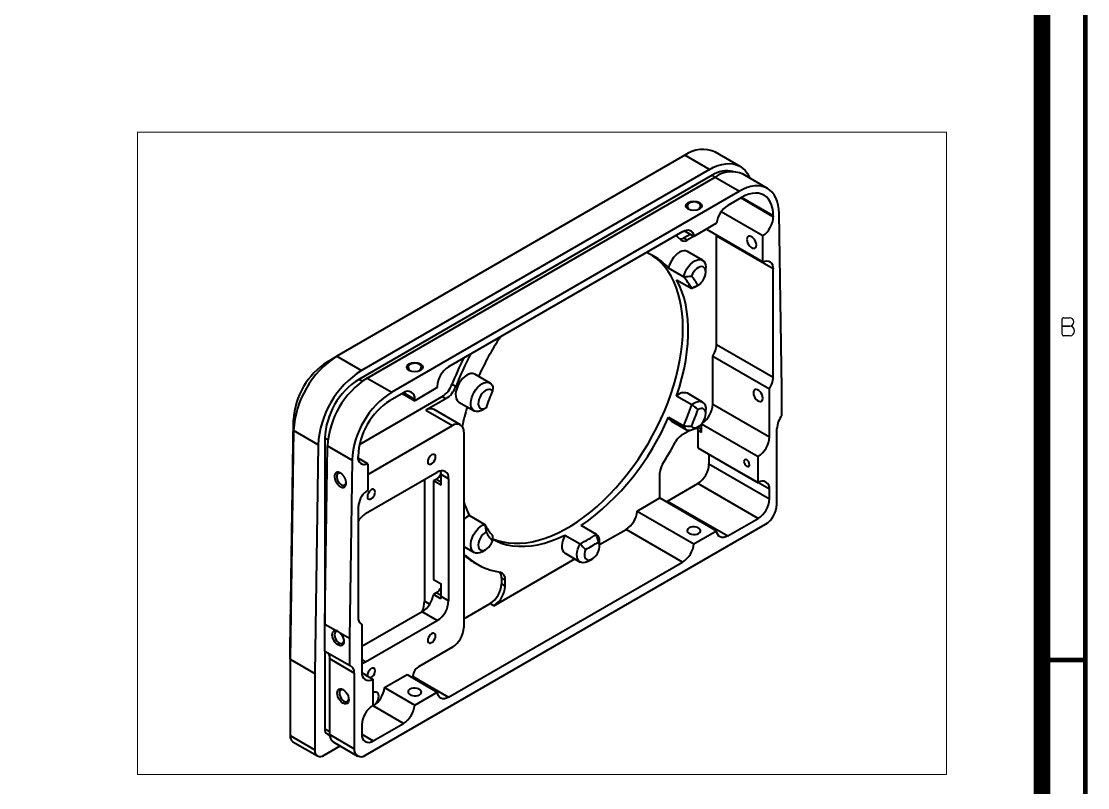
# Model space of a CAD drawing. Header units: millimetres. Extents: x 850 to 1425, y -556 to -156.
# Drawn here: x 1265.1 to 1425, y -475 to -360.2 of the extents above; entities that cross this region are included whole.
import ezdxf

# ---------------------------------------------------------------- set-up
doc = ezdxf.new("R2010")
doc.units = ezdxf.units.MM
doc.layers.get('0').update_dxf_attribs({"color": 6})
doc.layers.add('DIM', color=2, linetype='Continuous', lineweight=9)
doc.layers.add('OUTLINE', color=3, linetype='Continuous', lineweight=40)

# ---------------------------------------------------------------- blocks, each defined once
blk = doc.blocks.new('A-2_규격도면_동인광학')
for p, q in [((570.51, 148.14), (570.51, 150.42)), ((570.74, 150.63), (571.64, 150.63)), ((570.51, 149.35), (571.64, 149.35)), ((571.64, 149.35), (570.51, 149.35)), ((571.64, 149.35), (571.66, 149.35)), ((571.71, 147.9), (570.75, 147.9))]:
    blk.add_line(p, q)
for points, const_width in [([(0, 0), (0, 398.86), (574, 398.86), (574, 0)], 0.7), ([(21.5, 6.5), (21.5, 392.36), (567.5, 392.36), (567.5, 6.5)], 2.5)]:
    blk.add_lwpolyline(points, close=True, dxfattribs=dict(const_width=const_width))
at = {"const_width": 0.7}
blk.add_lwpolyline([(574, 99.36), (566.83, 99.36)], dxfattribs=at)
for centre, radius, start, end in [((570.72, 150.42), 0.211, 84.2384, 180), ((571.64, 149.99), 0.638, 270, 90), ((571.66, 148.63), 0.727, 273.6048, 90), ((570.75, 148.15), 0.249, 181.3239, 270)]:
    blk.add_arc(centre, radius, start, end)

msp = doc.modelspace()

# ---------------------------------------------------------------- linework, layer by layer
at = {"layer": 'DIM', "ltscale": 0.5}
msp.add_lwpolyline([(1282.531, -376.765), (1403.795, -376.765), (1403.795, -473.022), (1282.531, -473.022)], close=True, dxfattribs=at)
at = {"layer": 'OUTLINE'}
for p, q in [((1364.573, -380.242), (1312.424, -410.347)), ((1368.25, -382.364), (1364.573, -380.242)), ((1372.85, -381.909), (1369.173, -379.786)), ((1368.649, -383.244), (1315.701, -413.811)), ((1368.25, -382.364), (1316.101, -412.47)), ((1316.949, -413.613), (1369.099, -383.508)), ((1369.102, -383.506), (1368.649, -383.244)), ((1369.099, -383.508), (1372.776, -385.63)), ((1376.975, -385.214), (1373.298, -383.092)), ((1372.776, -385.63), (1320.626, -415.736)), ((1373.088, -386.56), (1371.01, -387.76)), ((1377.84, -389.448), (1372.963, -386.633)), ((1377.84, -389.304), (1373.087, -386.561)), ((1376.286, -392.328), (1370.014, -388.708)), ((1377.84, -389.304), (1377.84, -389.448)), ((1379.115, -415.181), (1378.714, -388.941)), ((1364.252, -391.661), (1329.165, -411.917)), ((1365.934, -392.389), (1364.478, -391.548)), ((1369.328, -390.429), (1365.934, -392.389)), ((1367.801, -391.313), (1367.801, -391.311)), ((1367.801, -391.313), (1376.286, -396.211)), ((1364.378, -392.635), (1365.37, -392.063)), ((1364.944, -392.962), (1364.378, -392.635)), ((1366.67, -391.966), (1364.944, -392.962)), ((1366.67, -391.966), (1366.668, -391.965)), ((1366.725, -391.932), (1366.67, -391.966)), ((1369.328, -392.381), (1369.32, -392.189)), ((1369.328, -408.567), (1369.328, -392.381)), ((1377.814, -397.279), (1369.328, -392.381)), ((1376.286, -396.211), (1376.286, -392.328)), ((1367.217, -395.979), (1364.954, -394.673)), ((1364.387, -398.452), (1362.124, -397.146)), ((1367.714, -397.731), (1367.714, -397.078)), ((1377.814, -413.466), (1377.814, -397.279)), ((1363.349, -398.889), (1365.611, -400.195)), ((1366.017, -400.017), (1366.582, -399.691)), ((1369.328, -408.567), (1377.814, -413.466)), ((1311.009, -411.164), (1312.424, -410.347)), ((1312.424, -410.347), (1316.101, -412.47)), ((1368.763, -417.54), (1368.763, -410.354)), ((1368.763, -410.354), (1377.248, -415.253)), ((1316.201, -414.099), (1315.701, -413.811)), ((1316.949, -413.613), (1320.626, -415.736)), ((1335.373, -414.362), (1333.11, -413.056)), ((1327.468, -415.052), (1324.073, -417.012)), ((1327.468, -414.856), (1327.468, -415.052)), ((1330.226, -414.903), (1329.66, -414.577)), ((1377.248, -422.438), (1377.248, -415.253)), ((1379.115, -419.205), (1379.115, -415.181)), ((1315.8, -423.553), (1328.193, -416.399)), ((1322.376, -415.836), (1320.396, -416.979)), ((1322.206, -415.934), (1324.073, -417.012)), ((1324.073, -416.816), (1322.376, -415.836)), ((1324.073, -417.012), (1324.073, -416.816)), ((1328.759, -416.725), (1325.77, -418.45)), ((1328.759, -416.725), (1328.193, -416.399)), ((1330.711, -417.213), (1332.973, -418.519)), ((1365.611, -417.619), (1363.349, -416.313)), ((1367.217, -417.209), (1364.954, -415.903)), ((1325.77, -418.45), (1329.73, -420.736)), ((1330.93, -420.618), (1326.97, -418.332)), ((1334.174, -418.4), (1334.739, -418.074)), ((1367.714, -418.961), (1367.714, -418.308)), ((1368.763, -417.54), (1377.248, -422.438)), ((1305.406, -454.129), (1305.919, -419.879)), ((1305.919, -419.879), (1305.919, -421.483)), ((1362.124, -419.469), (1364.387, -420.775)), ((1362.554, -420.06), (1364.817, -421.367)), ((1305.919, -421.483), (1305.406, -455.748)), ((1309.596, -423.606), (1305.919, -421.483)), ((1317.059, -428.051), (1329.73, -420.736)), ((1331.427, -421.716), (1331.427, -450.981)), ((1365.339, -421.476), (1364.021, -422.237)), ((1366.017, -421.248), (1366.582, -420.921)), ((1366.5, -421.459), (1366.5, -424.072)), ((1367.065, -421.786), (1366.5, -421.459)), ((1367.065, -421.786), (1367.065, -420.517)), ((1367.087, -420.492), (1375.551, -425.378)), ((1378.379, -432.564), (1378.379, -421.244)), ((1309.596, -423.606), (1309.083, -457.871)), ((1310.61, -422.629), (1310.61, -450.483)), ((1311.069, -422.894), (1310.61, -422.629)), ((1310.61, -450.483), (1311.01, -423.781)), ((1311.01, -423.781), (1314.687, -425.903)), ((1366.5, -424.072), (1375.551, -429.297)), ((1368.197, -425.052), (1368.197, -426.489)), ((1377.248, -430.277), (1368.197, -425.052)), ((1314.687, -425.903), (1314.287, -452.605)), ((1315.588, -425.307), (1315.588, -425.382)), ((1317.059, -426.475), (1315.603, -425.635)), ((1317.059, -426.475), (1317.059, -430.402)), ((1368.197, -426.489), (1377.248, -431.714)), ((1375.551, -429.297), (1375.551, -425.378)), ((1316.719, -433.93), (1327.468, -427.726)), ((1329.165, -428.706), (1328.033, -428.053)), ((1328.033, -429.686), (1328.033, -428.053)), ((1360.843, -431.584), (1360.843, -427.741)), ((1325.544, -428.836), (1325.544, -447.062)), ((1327.298, -428.804), (1326.902, -429.033)), ((1328.033, -429.686), (1326.902, -429.033)), ((1326.902, -429.033), (1326.902, -443.796)), ((1328.033, -429.229), (1327.298, -428.804)), ((1329.165, -428.706), (1329.165, -446.996)), ((1361.966, -432.046), (1366.5, -429.429)), ((1375.551, -434.654), (1366.5, -429.429)), ((1357.449, -433.543), (1360.843, -431.584)), ((1360.843, -431.584), (1369.328, -436.482)), ((1377.248, -431.714), (1377.248, -430.277)), ((1315.588, -433.193), (1315.588, -449.388)), ((1361.796, -432.134), (1361.966, -432.046)), ((1361.966, -432.046), (1371.017, -437.271)), ((1332.316, -434.228), (1334.578, -435.534)), ((1357.449, -433.543), (1365.934, -438.442)), ((1371.017, -437.271), (1375.551, -434.654)), ((1316.719, -470.119), (1376.682, -435.503)), ((1351.32, -437.031), (1349.057, -435.725)), ((1351.792, -438.572), (1355.76, -436.282)), ((1364.246, -441.18), (1355.76, -436.282)), ((1346.608, -437.138), (1348.87, -438.445)), ((1365.934, -438.442), (1369.328, -436.482)), ((1331.427, -438.857), (1332.973, -439.749)), ((1334.174, -439.63), (1334.739, -439.304)), ((1351.792, -438.768), (1351.792, -438.115)), ((1329.156, -461.437), (1364.246, -441.18)), ((1331.78, -440.296), (1331.487, -440.127)), ((1332.868, -441.174), (1333.433, -441.5)), ((1335.953, -447.716), (1348.091, -440.709)), ((1346.632, -439.867), (1348.895, -441.173)), ((1350.095, -441.054), (1350.661, -440.727)), ((1326.902, -443.796), (1328.033, -444.449)), ((1337.084, -443.577), (1337.084, -444.45)), ((1337.65, -443.904), (1337.084, -443.577)), ((1337.65, -444.777), (1337.65, -443.904)), ((1327.298, -445.788), (1326.878, -446.03)), ((1328.033, -446.213), (1327.298, -445.788)), ((1328.033, -446.343), (1328.033, -444.449)), ((1337.65, -444.777), (1337.084, -444.45)), ((1326.317, -447.508), (1325.544, -447.062)), ((1328.009, -446.683), (1326.878, -446.03)), ((1329.165, -446.996), (1328.033, -446.343)), ((1331.427, -449.676), (1335.387, -447.39)), ((1335.953, -447.716), (1335.387, -447.39)), ((1325.205, -448.629), (1316.154, -453.854)), ((1327.468, -449.936), (1325.205, -448.629)), ((1310.61, -450.483), (1312.296, -451.456)), ((1310.61, -454.507), (1310.61, -450.483)), ((1316.02, -450.445), (1316.154, -450.522)), ((1316.154, -450.522), (1316.154, -457.707)), ((1316.719, -456.14), (1327.468, -449.936)), ((1312.884, -451.796), (1314.287, -452.605)), ((1314.287, -452.605), (1314.287, -456.629)), ((1329.73, -453.921), (1324.639, -456.86)), ((1305.406, -455.748), (1305.406, -454.129)), ((1310.61, -454.507), (1310.61, -466.2)), ((1310.61, -454.507), (1314.287, -456.629)), ((1305.406, -455.748), (1309.083, -457.871)), ((1305.406, -455.748), (1305.406, -467.18)), ((1315.022, -457.819), (1311.345, -455.697)), ((1311.345, -467.016), (1311.345, -455.697)), ((1316.719, -456.14), (1316.154, -455.814)), ((1309.083, -457.871), (1309.083, -469.302)), ((1315.022, -457.819), (1315.022, -469.139)), ((1316.154, -457.708), (1316.719, -458.034)), ((1316.663, -458.066), (1317.794, -458.719)), ((1316.719, -458.034), (1316.719, -458.098)), ((1316.988, -458.141), (1316.998, -458.259)), ((1317.794, -458.719), (1317.794, -462.64)), ((1319.548, -459.995), (1322.942, -458.035)), ((1322.942, -458.035), (1327.468, -460.648)), ((1324.639, -458.819), (1323.791, -458.329)), ((1319.548, -459.995), (1324.073, -462.607)), ((1324.448, -458.905), (1324.639, -458.819)), ((1324.461, -458.912), (1324.631, -458.824)), ((1324.631, -458.824), (1324.639, -458.819)), ((1324.631, -458.824), (1329.156, -461.437)), ((1317.851, -460.778), (1317.794, -460.811)), ((1324.073, -462.607), (1327.468, -460.648)), ((1317.851, -462.738), (1317.741, -462.674)), ((1317.851, -462.738), (1317.859, -462.733)), ((1322.385, -465.346), (1317.859, -462.733)), ((1311.345, -466.624), (1310.61, -466.2)), ((1316.154, -465.546), (1316.154, -466.983)), ((1317.851, -467.963), (1322.385, -465.346)), ((1305.406, -467.18), (1309.083, -469.302)), ((1305.82, -468.095), (1309.497, -470.218)), ((1310.942, -466.932), (1311.351, -467.168)), ((1311.345, -467.016), (1315.022, -469.139)), ((1311.843, -468.115), (1315.52, -470.237)), ((1316.154, -466.983), (1317.851, -467.963)), ((1310.497, -470.119), (1312.906, -468.728))]:
    msp.add_line(p, q, dxfattribs=at)
at = {"layer": 'OUTLINE', "flags": 128}
for points in [[(1368.25, -382.364), (1368.881, -382.036), (1369.505, -381.781), (1370.118, -381.602), (1370.713, -381.502), (1371.285, -381.48), (1371.829, -381.537), (1372.339, -381.673), (1372.81, -381.886), (1373.238, -382.175), (1373.619, -382.536), (1373.95, -382.966), (1374.227, -383.461), (1374.326, -383.685)], [(1378.714, -388.941), (1378.676, -388.299), (1378.583, -387.696), (1378.435, -387.138), (1378.233, -386.631), (1377.98, -386.179), (1377.678, -385.786), (1377.33, -385.457), (1376.939, -385.194), (1376.509, -384.999), (1376.043, -384.875), (1375.547, -384.823), (1375.025, -384.843), (1374.481, -384.934), (1373.922, -385.097), (1373.351, -385.33), (1372.776, -385.63)], [(1377.84, -389.304), (1377.81, -388.707), (1377.721, -388.152), (1377.573, -387.646), (1377.369, -387.195), (1377.112, -386.805), (1376.803, -386.482), (1376.448, -386.228), (1376.051, -386.047), (1375.616, -385.942), (1375.15, -385.913), (1374.658, -385.962), (1374.146, -386.087), (1373.62, -386.288), (1373.088, -386.56)], [(1365.086, -387.326), (1365.475, -387.176), (1365.934, -387.124), (1366.393, -387.176), (1366.783, -387.326), (1367.043, -387.551), (1367.134, -387.816), (1367.043, -388.081), (1366.783, -388.306), (1366.393, -388.456), (1365.934, -388.509), (1365.475, -388.456), (1365.086, -388.306), (1364.825, -388.081), (1364.734, -387.816), (1364.825, -387.551), (1365.086, -387.326)], [(1365.227, -387.408), (1365.056, -387.54), (1364.957, -387.694), (1364.937, -387.857), (1364.997, -388.018), (1365.134, -388.162), (1365.151, -388.175)], [(1366.717, -388.175), (1366.812, -388.093), (1366.911, -387.939), (1366.932, -387.775), (1366.871, -387.615), (1366.735, -387.47), (1366.533, -387.354), (1366.284, -387.275), (1366.005, -387.24), (1365.722, -387.252), (1365.455, -387.31), (1365.227, -387.408)], [(1364.252, -391.661), (1364.555, -391.518), (1364.849, -391.442), (1365.123, -391.436), (1365.369, -391.501), (1365.58, -391.634), (1365.747, -391.83), (1365.867, -392.085), (1365.934, -392.389)], [(1363.209, -392.263), (1363.411, -392.42), (1364.043, -392.966)], [(1373.882, -392.863), (1373.911, -393.11), (1373.994, -393.37), (1374.126, -393.621), (1374.295, -393.845), (1374.488, -394.022), (1374.69, -394.138), (1374.883, -394.184), (1375.052, -394.156), (1375.184, -394.056), (1375.268, -393.893), (1375.296, -393.68), (1375.268, -393.433), (1375.184, -393.174), (1375.052, -392.922), (1374.883, -392.698), (1374.69, -392.521), (1374.488, -392.405), (1374.295, -392.359), (1374.126, -392.387), (1373.994, -392.487), (1373.911, -392.65), (1373.882, -392.863)], [(1364.954, -394.673), (1364.932, -394.661), (1364.684, -394.576), (1364.404, -394.566), (1364.102, -394.633), (1363.787, -394.773), (1363.471, -394.982), (1363.165, -395.253), (1362.88, -395.576), (1362.625, -395.94), (1362.409, -396.332), (1362.24, -396.739), (1362.124, -397.146)], [(1364.294, -406.141), (1364.265, -405.02), (1364.181, -403.935), (1364.041, -402.889), (1363.845, -401.887), (1363.595, -400.931), (1363.29, -400.025), (1362.933, -399.171), (1362.523, -398.372), (1362.064, -397.631), (1361.555, -396.95), (1360.999, -396.332), (1360.397, -395.778), (1359.752, -395.291), (1359.629, -395.209)], [(1364.387, -398.452), (1364.503, -398.045), (1364.672, -397.639), (1364.888, -397.246), (1365.143, -396.882), (1365.428, -396.56), (1365.734, -396.289), (1366.05, -396.079), (1366.364, -395.939), (1366.667, -395.872), (1366.947, -395.882), (1367.194, -395.967), (1367.401, -396.125), (1367.559, -396.35), (1367.664, -396.635), (1367.711, -396.969), (1367.714, -397.078)], [(1376.286, -396.211), (1376.592, -396.103), (1376.882, -396.068), (1377.146, -396.107), (1377.375, -396.218), (1377.562, -396.398), (1377.7, -396.64), (1377.785, -396.937), (1377.814, -397.279)], [(1366.552, -399.708), (1366.803, -399.538), (1367.043, -399.311), (1367.261, -399.038), (1367.444, -398.733), (1367.585, -398.41), (1367.676, -398.086), (1367.713, -397.777), (1367.694, -397.498), (1367.619, -397.263), (1367.493, -397.084), (1367.322, -396.969), (1367.114, -396.924), (1366.879, -396.952), (1366.63, -397.052), (1366.379, -397.217), (1366.137, -397.44), (1365.918, -397.71), (1365.732, -398.014), (1365.588, -398.336)], [(1363.349, -416.313), (1363.775, -414.97), (1364.144, -413.633), (1364.453, -412.307), (1364.702, -410.996), (1364.89, -409.705), (1365.015, -408.44), (1365.078, -407.203), (1365.078, -406.001), (1365.015, -404.838), (1364.89, -403.717), (1364.702, -402.643), (1364.453, -401.619), (1364.144, -400.65), (1363.775, -399.739), (1363.349, -398.889)], [(1366.017, -400.017), (1365.925, -400.068), (1365.611, -400.195)], [(1335.759, -437.688), (1336.504, -437.961), (1337.302, -438.169), (1338.131, -438.306), (1338.989, -438.37), (1339.873, -438.362), (1340.781, -438.281), (1341.709, -438.127), (1342.654, -437.902), (1343.614, -437.606), (1344.585, -437.239), (1345.564, -436.804), (1346.548, -436.301), (1347.533, -435.732), (1348.517, -435.099), (1349.496, -434.404), (1350.467, -433.65), (1351.426, -432.838), (1352.372, -431.972), (1353.3, -431.053), (1354.208, -430.086), (1355.092, -429.074), (1355.95, -428.019), (1356.779, -426.925), (1357.576, -425.796), (1358.339, -424.636), (1359.065, -423.447), (1359.752, -422.235), (1360.397, -421.002), (1360.999, -419.754), (1361.555, -418.493), (1362.064, -417.225), (1362.523, -415.953), (1362.933, -414.682), (1363.29, -413.415), (1363.595, -412.157), (1363.845, -410.912), (1364.041, -409.684), (1364.181, -408.477), (1364.265, -407.294), (1364.294, -406.141)], [(1323.225, -411.492), (1323.614, -411.342), (1324.073, -411.289), (1324.533, -411.342), (1324.922, -411.492), (1325.182, -411.717), (1325.273, -411.982), (1325.182, -412.247), (1324.922, -412.472), (1324.533, -412.622), (1324.073, -412.675), (1323.614, -412.622), (1323.225, -412.472), (1322.965, -412.247), (1322.873, -411.982), (1322.965, -411.717), (1323.225, -411.492)], [(1323.366, -411.574), (1323.196, -411.705), (1323.096, -411.859), (1323.076, -412.023), (1323.136, -412.184), (1323.273, -412.328), (1323.29, -412.341)], [(1324.856, -412.341), (1324.951, -412.259), (1325.051, -412.105), (1325.071, -411.941), (1325.01, -411.78), (1324.874, -411.636), (1324.673, -411.52), (1324.423, -411.441), (1324.145, -411.406), (1323.861, -411.418), (1323.594, -411.475), (1323.366, -411.574)], [(1333.11, -413.056), (1333.039, -413.02), (1332.784, -412.95), (1332.499, -412.957), (1332.193, -413.039), (1331.877, -413.194), (1331.563, -413.417), (1331.26, -413.7), (1330.98, -414.032), (1330.733, -414.403), (1330.526, -414.8), (1330.368, -415.208), (1330.263, -415.613), (1330.216, -416.002), (1330.228, -416.361), (1330.298, -416.676), (1330.424, -416.939), (1330.603, -417.138), (1330.711, -417.213)], [(1334.174, -418.4), (1333.949, -418.513), (1333.64, -418.609), (1333.35, -418.63), (1333.089, -418.574), (1332.865, -418.444), (1332.687, -418.245), (1332.561, -417.983), (1332.491, -417.667), (1332.479, -417.308), (1332.526, -416.919), (1332.631, -416.514), (1332.789, -416.106), (1332.996, -415.71), (1333.243, -415.339), (1333.523, -415.006), (1333.825, -414.723), (1334.14, -414.501), (1334.456, -414.345), (1334.762, -414.263), (1335.047, -414.256), (1335.302, -414.326), (1335.518, -414.469), (1335.687, -414.681), (1335.803, -414.954), (1335.803, -414.954)], [(1335.734, -415.57), (1335.589, -415.415), (1335.403, -415.326), (1335.184, -415.309), (1334.942, -415.365), (1334.691, -415.49), (1334.442, -415.678), (1334.208, -415.921), (1334, -416.205), (1333.828, -416.518), (1333.702, -416.843), (1333.628, -417.164), (1333.608, -417.465), (1333.645, -417.732), (1333.736, -417.951), (1333.877, -418.111), (1334.061, -418.204), (1334.278, -418.227), (1334.518, -418.176), (1334.769, -418.056)], [(1374.844, -415.825), (1374.872, -416.071), (1374.956, -416.331), (1375.088, -416.583), (1375.257, -416.806), (1375.45, -416.983), (1375.651, -417.099), (1375.845, -417.145), (1376.014, -417.117), (1376.146, -417.018), (1376.229, -416.855), (1376.258, -416.641), (1376.229, -416.394), (1376.146, -416.135), (1376.014, -415.883), (1375.845, -415.66), (1375.651, -415.483), (1375.45, -415.366), (1375.257, -415.32), (1375.088, -415.348), (1374.956, -415.448), (1374.872, -415.611), (1374.844, -415.825)], [(1365.611, -417.619), (1365.925, -417.384), (1366.241, -417.216), (1366.55, -417.12), (1366.84, -417.099), (1367.101, -417.155), (1367.325, -417.284), (1367.503, -417.484), (1367.629, -417.746), (1367.699, -418.062), (1367.714, -418.308)], [(1365.588, -420.811), (1365.732, -420.967), (1365.918, -421.056), (1366.137, -421.073), (1366.379, -421.017), (1366.63, -420.892), (1366.879, -420.704), (1367.114, -420.461), (1367.322, -420.177), (1367.493, -419.864), (1367.619, -419.539), (1367.694, -419.218), (1367.713, -418.917), (1367.676, -418.65), (1367.585, -418.431), (1367.444, -418.271), (1367.261, -418.177), (1367.043, -418.155), (1366.803, -418.206), (1366.552, -418.326)], [(1366.017, -421.248), (1365.734, -421.383), (1365.428, -421.466), (1365.143, -421.472), (1364.888, -421.403), (1364.672, -421.26), (1364.503, -421.048), (1364.387, -420.775)], [(1366.417, -421.016), (1366.478, -421.217), (1366.5, -421.459)], [(1327.199, -425.464), (1327.17, -425.273), (1327.088, -425.134), (1326.96, -425.06), (1326.798, -425.058), (1326.619, -425.129), (1326.44, -425.265), (1326.278, -425.454), (1326.15, -425.676), (1326.068, -425.91), (1326.039, -426.133), (1326.068, -426.324), (1326.15, -426.463), (1326.278, -426.537), (1326.44, -426.539), (1326.619, -426.468), (1326.798, -426.332), (1326.96, -426.144), (1327.088, -425.921), (1327.17, -425.687), (1327.199, -425.464)], [(1317.059, -426.475), (1316.762, -426.569), (1316.482, -426.592), (1316.228, -426.545), (1316.008, -426.43), (1315.829, -426.249), (1315.696, -426.008), (1315.615, -425.716), (1315.588, -425.382)], [(1373.441, -426.119), (1373.472, -426.32), (1373.562, -426.526), (1373.696, -426.707), (1373.854, -426.835), (1374.012, -426.89), (1374.146, -426.864), (1374.235, -426.761), (1374.267, -426.596), (1374.235, -426.396), (1374.146, -426.189), (1374.012, -426.008), (1373.854, -425.881), (1373.696, -425.826), (1373.562, -425.852), (1373.472, -425.955), (1373.441, -426.119)], [(1318.148, -430.689), (1318.119, -430.498), (1318.037, -430.359), (1317.909, -430.285), (1317.747, -430.283), (1317.568, -430.354), (1317.389, -430.49), (1317.227, -430.679), (1317.099, -430.901), (1317.017, -431.135), (1316.988, -431.358), (1317.017, -431.549), (1317.099, -431.688), (1317.227, -431.762), (1317.389, -431.764), (1317.568, -431.693), (1317.747, -431.557), (1317.909, -431.369), (1318.037, -431.146), (1318.119, -430.912), (1318.148, -430.689)], [(1334.174, -439.63), (1334.14, -439.649), (1333.825, -439.79), (1333.523, -439.856), (1333.243, -439.847), (1332.996, -439.762), (1332.789, -439.604), (1332.631, -439.378), (1332.526, -439.094), (1332.479, -438.76), (1332.491, -438.387), (1332.561, -437.99), (1332.687, -437.582), (1332.865, -437.177), (1333.089, -436.789), (1333.35, -436.432), (1333.64, -436.118), (1333.949, -435.858), (1334.265, -435.661), (1334.578, -435.534), (1334.578, -435.534)], [(1366.641, -436.89), (1366.812, -436.759), (1366.911, -436.605), (1366.932, -436.441), (1366.871, -436.28), (1366.735, -436.136), (1366.533, -436.02), (1366.284, -435.941), (1366.005, -435.906), (1365.722, -435.918), (1365.455, -435.975), (1365.227, -436.074), (1365.056, -436.205), (1364.957, -436.359), (1364.937, -436.523), (1364.997, -436.684), (1365.134, -436.828), (1365.335, -436.944), (1365.585, -437.023), (1365.863, -437.058), (1366.147, -437.046), (1366.413, -436.989), (1366.641, -436.89)], [(1334.769, -436.674), (1334.518, -436.843), (1334.278, -437.07), (1334.061, -437.343), (1333.877, -437.649), (1333.736, -437.972), (1333.645, -438.296), (1333.608, -438.605), (1333.628, -438.884), (1333.702, -439.119), (1333.828, -439.298), (1334, -439.413), (1334.208, -439.457), (1334.442, -439.429), (1334.691, -439.33), (1334.942, -439.165), (1335.184, -438.942), (1335.403, -438.671), (1335.589, -438.368), (1335.734, -438.046)], [(1335.747, -437.754), (1336.265, -438.018), (1337.058, -438.339), (1337.89, -438.581), (1338.759, -438.742), (1339.66, -438.823), (1340.591, -438.822), (1341.549, -438.741), (1342.529, -438.579), (1343.529, -438.336), (1344.545, -438.015), (1345.572, -437.615), (1346.608, -437.138)], [(1346.608, -437.138), (1346.411, -437.538), (1346.263, -437.947), (1346.17, -438.35), (1346.135, -438.734), (1346.159, -439.084), (1346.242, -439.39), (1346.379, -439.64), (1346.568, -439.825), (1346.632, -439.867)], [(1371.017, -437.271), (1370.707, -437.417), (1370.407, -437.492), (1370.128, -437.494), (1369.878, -437.422), (1369.667, -437.279), (1369.502, -437.07), (1369.388, -436.801), (1369.328, -436.482)], [(1350.095, -441.054), (1349.937, -441.137), (1349.626, -441.249), (1349.331, -441.285), (1349.063, -441.246), (1348.83, -441.131), (1348.642, -440.946), (1348.504, -440.696), (1348.422, -440.391), (1348.398, -440.04), (1348.433, -439.656), (1348.526, -439.253), (1348.673, -438.845), (1348.87, -438.445)], [(1349.696, -439.294), (1349.589, -439.62), (1349.535, -439.935), (1349.537, -440.225), (1349.595, -440.475), (1349.706, -440.673), (1349.864, -440.808), (1350.061, -440.875), (1350.289, -440.87), (1350.535, -440.792), (1350.787, -440.647), (1351.033, -440.44), (1351.26, -440.183), (1351.458, -439.888), (1351.616, -439.57), (1351.726, -439.245), (1351.784, -438.928), (1351.786, -438.636), (1351.732, -438.383), (1351.625, -438.181)], [(1312.884, -451.796), (1313.083, -452.026), (1313.25, -452.293), (1313.374, -452.578), (1313.447, -452.863), (1313.466, -453.13), (1313.428, -453.361), (1313.336, -453.542), (1313.196, -453.661), (1313.017, -453.71), (1312.811, -453.687), (1312.59, -453.592), (1312.369, -453.432), (1312.163, -453.217), (1311.984, -452.961), (1311.844, -452.68), (1311.752, -452.393), (1311.714, -452.118), (1311.733, -451.873), (1311.806, -451.673), (1311.93, -451.531), (1312.097, -451.457), (1312.296, -451.456)], [(1312.68, -451.624), (1312.659, -451.615), (1312.466, -451.569), (1312.297, -451.597), (1312.165, -451.696), (1312.081, -451.86), (1312.053, -452.073), (1312.081, -452.32), (1312.165, -452.579), (1312.297, -452.831), (1312.466, -453.055), (1312.659, -453.231), (1312.86, -453.348), (1313.053, -453.394), (1313.223, -453.366), (1313.355, -453.266), (1313.438, -453.103), (1313.462, -452.98)], [(1326.039, -452.916), (1326.068, -453.106), (1326.15, -453.246), (1326.278, -453.32), (1326.44, -453.321), (1326.619, -453.251), (1326.798, -453.115), (1326.96, -452.926), (1327.088, -452.704), (1327.17, -452.47), (1327.199, -452.246), (1327.17, -452.056), (1327.088, -451.917), (1326.96, -451.843), (1326.798, -451.841), (1326.619, -451.912), (1326.44, -452.048), (1326.278, -452.236), (1326.15, -452.458), (1326.068, -452.693), (1326.039, -452.916)], [(1316.154, -456.355), (1316.388, -456.294), (1316.719, -456.14)], [(1317.461, -458.526), (1317.568, -458.476), (1317.747, -458.34), (1317.909, -458.151), (1318.037, -457.929), (1318.119, -457.695), (1318.148, -457.471), (1318.119, -457.281), (1318.037, -457.142), (1317.909, -457.068), (1317.747, -457.066), (1317.568, -457.137), (1317.389, -457.273), (1317.227, -457.461), (1317.099, -457.683), (1317.017, -457.918), (1316.988, -458.141), (1316.988, -458.141)], [(1313.325, -460.288), (1313.552, -460.453), (1313.764, -460.676), (1313.945, -460.942), (1314.085, -461.232), (1314.172, -461.527), (1314.202, -461.806), (1314.172, -462.051), (1314.085, -462.245), (1313.945, -462.374), (1313.764, -462.43), (1313.552, -462.409), (1313.325, -462.313), (1313.098, -462.147), (1312.887, -461.924), (1312.705, -461.658), (1312.566, -461.368), (1312.478, -461.073), (1312.449, -460.794), (1312.478, -460.549), (1312.566, -460.355), (1312.705, -460.226), (1312.887, -460.17), (1313.098, -460.191), (1313.325, -460.288)], [(1313.415, -460.345), (1313.394, -460.336), (1313.201, -460.29), (1313.032, -460.318), (1312.9, -460.417), (1312.817, -460.58), (1312.788, -460.794), (1312.817, -461.04), (1312.9, -461.3), (1313.032, -461.552), (1313.201, -461.775), (1313.394, -461.952), (1313.596, -462.068), (1313.789, -462.114), (1313.958, -462.086), (1314.09, -461.987), (1314.174, -461.824), (1314.198, -461.7)], [(1324.781, -461.056), (1324.951, -460.924), (1325.051, -460.771), (1325.071, -460.607), (1325.01, -460.446), (1324.874, -460.302), (1324.673, -460.186), (1324.423, -460.107), (1324.145, -460.072), (1323.861, -460.084), (1323.594, -460.141), (1323.366, -460.24), (1323.196, -460.371), (1323.096, -460.525), (1323.076, -460.689), (1323.136, -460.85), (1323.273, -460.994), (1323.474, -461.11), (1323.724, -461.189), (1324.002, -461.224), (1324.286, -461.212), (1324.553, -461.154), (1324.781, -461.056)], [(1317.851, -462.738), (1318.07, -462.578), (1318.275, -462.362), (1318.451, -462.105), (1318.586, -461.824), (1318.67, -461.539), (1318.699, -461.268), (1318.67, -461.031), (1318.586, -460.844), (1318.451, -460.719), (1318.275, -460.665), (1318.07, -460.685), (1317.851, -460.778)], [(1329.156, -461.437), (1328.846, -461.583), (1328.546, -461.658), (1328.267, -461.66), (1328.018, -461.588), (1327.807, -461.445), (1327.641, -461.235), (1327.527, -460.967), (1327.468, -460.648)]]:
    msp.add_lwpolyline(points, dxfattribs=at)
at = {"layer": 'OUTLINE'}
for centre, radius, start, end in [((1367.263, -383.955), 4.585, 65.3889, 125.92156), ((1370.847, -386.5), 3.927, 75.40011, 124.01987), ((1371.548, -386.829), 4.127, 64.90238, 126.40807), ((1373.042, -390.905), 3.744, 122.86769, 172.70385), ((1374.054, -389.265), 3.791, 306.08019, 357.22426), ((1363.851, -391.809), 0.98, 269.95482, 302.53858), ((1364.491, -392.373), 0.743, 232.9563, 307.5775), ((1355.893, -402.601), 8.282, 41.2004, 69.74512), ((1356.995, -404.949), 9.84, 28.88851, 41.31283), ((1357.789, -404.842), 10.156, 30.36491, 39.83643), ((1372.011, -430.515), 42.007, 146.69343, 155.91663), ((1365.81, -408.437), 3.521, 326.99656, 357.87681), ((1320.071, -422.282), 14.175, 122.65226, 176.77035), ((1374.572, -432.12), 48.216, 153.51545, 158.66425), ((1375.425, -432.57), 48.529, 152.30657, 158.65058), ((1316.941, -420.473), 11.038, 122.50559, 176.91701), ((1331.152, -415.024), 3.688, 122.60548, 177.39452), ((1323.748, -424.404), 14.175, 122.65226, 176.77035), ((1321.609, -423.1), 11.009, 122.45345, 177.54655), ((1323.932, -424.51), 12.942, 122.65226, 176.77035), ((1374.295, -413.335), 3.521, 326.99656, 357.87681), ((1323.039, -416.648), 1.048, 350.78596, 129.20329), ((1326.208, -413.298), 3.682, 302.63199, 339.67623), ((1326.774, -413.625), 3.682, 302.63199, 339.67623), ((1373.207, -431.539), 40.734, 156.91916, 160.66948), ((1327.609, -426.632), 12.942, 122.65226, 176.77035), ((1325.976, -425.752), 10.397, 122.45345, 177.54655), ((1364.443, -417.25), 1.441, 69.21517, 139.40288), ((1326.473, -419.432), 1.207, 65.69288, 125.61758), ((1364.914, -427.969), 34.455, 163.06131, 168.10369), ((1328.278, -404.95), 39.424, 336.33347, 341.25517), ((1328.115, -404.843), 40.734, 336.91916, 340.66948), ((1365.06, -417.366), 3.706, 303.97343, 357.3139), ((1327.022, -404.631), 38.11, 305.32443, 337.08643), ((1363.06, -419.24), 0.964, 193.72346, 238.30605), ((1382.007, -421.4), 3.631, 142.80335, 177.53564), ((1330.393, -421.549), 1.048, 350.78596, 129.20329), ((1366.376, -421.671), 0.699, 350.51036, 81.36475), ((1319.073, -399.956), 49.836, 327.77018, 332.22982), ((1365.274, -424.23), 2.354, 122.15538, 153.3929), ((1373.563, -422.271), 3.688, 302.60548, 357.39452), ((1363.196, -427.83), 2.355, 146.60783, 177.84292), ((1364.512, -426.322), 3.688, 302.60548, 357.39452), ((1326.211, -427.089), 2.03, 302.35968, 333.77225), ((1328.13, -428.538), 1.048, 350.78596, 129.20329), ((1326.262, -428.031), 1.771, 359.28981, 17.10014), ((1376.213, -430.109), 1.048, 350.78596, 129.20329), ((1318.757, -433.027), 3.127, 122.90112, 171.55581), ((1318.362, -433.215), 2.774, 166.52254, 179.55706), ((1343.085, -428.301), 12.292, 198.48993, 208.82368), ((1373.563, -431.547), 3.688, 302.60548, 357.39452), ((1374.695, -432.396), 3.688, 302.60548, 357.39452), ((1318.527, -436.837), 3.423, 121.87928, 149.16352), ((1333.052, -436.448), 2.339, 108.34501, 133.98584), ((1353.736, -433.144), 3.734, 302.82189, 353.86257), ((1343.194, -430.78), 9.84, 208.88851, 221.31283), ((1343.532, -431.54), 10.156, 210.36491, 219.83643), ((1338.624, -417.868), 22.987, 296.47062, 303.524), ((1350.492, -438.036), 1.302, 356.55334, 50.5473), ((1338.801, -418.194), 23.747, 297.30997, 302.68465), ((1362.222, -438.042), 3.734, 302.82189, 353.86257), ((1331.236, -440.899), 0.812, 47.94079, 76.39316), ((1337.723, -432.772), 9.703, 229.54906, 239.97633), ((1338.351, -432.994), 9.823, 228.01932, 261.31032), ((1335.686, -443.499), 1.4, 356.80968, 34.82144), ((1336.589, -443.741), 1.074, 351.30625, 74.99591), ((1326.211, -444.073), 2.03, 302.36152, 333.82739), ((1333.4, -444.283), 3.688, 302.60548, 357.39452), ((1333.965, -444.609), 3.688, 302.60548, 357.39452), ((1323.167, -445.479), 3.752, 302.90124, 351.55065), ((1321.227, -446.953), 4.318, 337.17975, 358.55034), ((1325.48, -446.829), 3.688, 302.60548, 357.39452), ((1325.484, -446.336), 2.549, 352.17325, 359.84726), ((1316.746, -449.518), 1.165, 173.5725, 239.44686), ((1327.743, -450.814), 3.688, 302.60548, 357.39452), ((1309.95, -455.625), 1.397, 357.04267, 38.30336), ((1313.944, -457.663), 1.089, 351.75572, 71.6677), ((1325.52, -458.336), 1.72, 120.822, 186.72826), ((1317.179, -457.881), 1.039, 170.35376, 306.32771), ((1315.616, -456.124), 2.206, 298.32183, 300.00438), ((1315.836, -459.595), 3.734, 302.82189, 353.86257), ((1319.856, -465.72), 3.706, 123.7945, 177.30849), ((1320.361, -462.208), 3.734, 302.82189, 353.86257), ((1311.371, -466.296), 0.767, 172.74417, 235.94365), ((1306.357, -467.301), 0.959, 172.74417, 235.94365), ((1312.521, -467.146), 1.183, 173.70115, 234.98667), ((1317.188, -467.151), 1.048, 170.78596, 309.20329), ((1309.945, -469.442), 0.873, 170.78596, 309.20329), ((1316.057, -469.306), 1.048, 170.78596, 309.20329)]:
    msp.add_arc(centre, radius, start, end, dxfattribs=at)
msp.add_ellipse((1312.575, -452.606), major_axis=(-0.613, 1.102), ratio=0.5873654, start_param=5.1704289, end_param=5.8436969, dxfattribs=at)
for points in [[(1364.387, -398.452), (1364.786, -398.405), (1365.186, -398.364), (1365.588, -398.336)], [(1366.552, -399.708), (1366.251, -399.878), (1365.935, -400.039), (1365.611, -400.195)], [(1335.803, -414.954), (1335.786, -415.146), (1335.764, -415.349), (1335.734, -415.57)], [(1366.552, -418.326), (1366.251, -418.075), (1365.935, -417.842), (1365.611, -417.619)], [(1364.387, -420.775), (1364.786, -420.803), (1365.186, -420.819), (1365.588, -420.811)], [(1334.578, -435.534), (1334.637, -435.91), (1334.699, -436.289), (1334.769, -436.674)], [(1335.734, -438.046), (1335.764, -437.804), (1335.786, -437.545), (1335.803, -437.276)], [(1351.625, -438.181), (1351.54, -437.795), (1351.435, -437.412), (1351.32, -437.031)], [(1348.87, -438.445), (1349.137, -438.739), (1349.411, -439.024), (1349.696, -439.294)]]:
    msp.add_open_spline(points, degree=3, dxfattribs=at)
for points, knots in [([(1312.916, -429.881), (1312.902, -429.872), (1312.873, -429.855), (1312.816, -429.817), (1312.745, -429.764), (1312.662, -429.692), (1312.582, -429.611), (1312.505, -429.524), (1312.432, -429.43), (1312.364, -429.33), (1312.301, -429.226), (1312.245, -429.119), (1312.195, -429.009), (1312.152, -428.898), (1312.117, -428.786), (1312.089, -428.675), (1312.07, -428.566), (1312.058, -428.46), (1312.056, -428.357), (1312.061, -428.26), (1312.076, -428.168), (1312.098, -428.083), (1312.128, -428.006), (1312.166, -427.936), (1312.212, -427.876), (1312.264, -427.825), (1312.323, -427.784), (1312.388, -427.754), (1312.457, -427.734), (1312.532, -427.725), (1312.61, -427.727), (1312.692, -427.74), (1312.775, -427.764), (1312.86, -427.798), (1312.946, -427.843), (1313.032, -427.898), (1313.117, -427.961), (1313.2, -428.034), (1313.28, -428.114), (1313.357, -428.202), (1313.43, -428.296), (1313.498, -428.395), (1313.561, -428.499), (1313.617, -428.606), (1313.667, -428.716), (1313.71, -428.828), (1313.746, -428.939), (1313.773, -429.05), (1313.793, -429.159), (1313.804, -429.266), (1313.806, -429.368), (1313.801, -429.466), (1313.787, -429.557), (1313.764, -429.642), (1313.734, -429.72), (1313.696, -429.789), (1313.65, -429.849), (1313.598, -429.9), (1313.539, -429.941), (1313.475, -429.971), (1313.405, -429.991), (1313.33, -430), (1313.252, -429.998), (1313.171, -429.985), (1313.087, -429.961), (1313.016, -429.933), (1312.959, -429.905), (1312.93, -429.889), (1312.916, -429.881)], [0, 0, 0, 0, 0.0078142, 0.0156284, 0.0312521, 0.0468759, 0.0624998, 0.0781239, 0.0937482, 0.1093727, 0.1249975, 0.1406224, 0.1562476, 0.171873, 0.1874986, 0.2031244, 0.2187503, 0.2343763, 0.2500024, 0.2656284, 0.2812544, 0.2968803, 0.3125061, 0.3281317, 0.3437571, 0.3593823, 0.3750072, 0.390632, 0.4062565, 0.4218808, 0.4375049, 0.4531288, 0.4687526, 0.4843763, 0.5, 0.5156237, 0.5312474, 0.5468712, 0.5624951, 0.5781192, 0.5937435, 0.609368, 0.6249928, 0.6406177, 0.6562429, 0.6718683, 0.6874939, 0.7031197, 0.7187456, 0.7343716, 0.7499976, 0.7656237, 0.7812497, 0.7968756, 0.8125014, 0.828127, 0.8437524, 0.8593776, 0.8750025, 0.8906273, 0.9062518, 0.9218761, 0.9375002, 0.9531241, 0.9687479, 0.9843716, 0.9921858, 1, 1, 1, 1]), ([(1313.043, -427.923), (1312.973, -427.893), (1312.811, -427.823), (1312.593, -427.879), (1312.431, -428.06), (1312.369, -428.353), (1312.419, -428.709), (1312.571, -429.073), (1312.803, -429.399), (1312.987, -429.531), (1313.08, -429.597)], [0, 0, 0, 0, 0.0968853, 0.225894, 0.3549141, 0.4839424, 0.6129707, 0.7419908, 0.8709995, 1, 1, 1, 1]), ([(1313.08, -429.597), (1313.173, -429.638), (1313.359, -429.72), (1313.595, -429.663), (1313.754, -429.502), (1313.778, -429.324), (1313.788, -429.247)], [0, 0, 0, 0, 0.2656682, 0.5313532, 0.7970618, 1, 1, 1, 1])]:
    msp.add_open_spline(points, degree=3, knots=knots, dxfattribs=at)

# ---------------------------------------------------------------- block references
msp.add_blockref('A-2_규격도면_동인광학', (850.618, -555.206))

doc.saveas('drawing.dxf')
